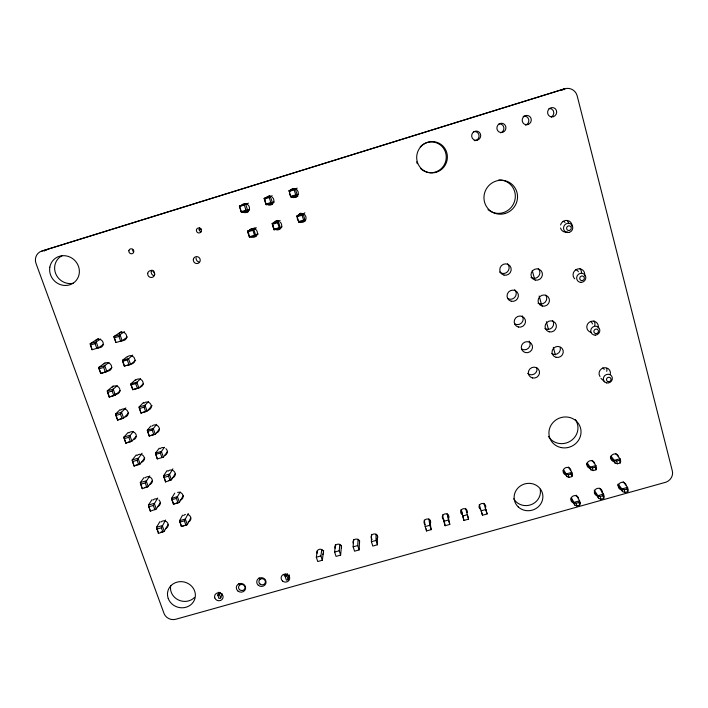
<?xml version="1.0" encoding="UTF-8"?>
<svg xmlns="http://www.w3.org/2000/svg" width="708" height="708" viewBox="0 0 708 708"><rect width="100%" height="100%" fill="white"/><g stroke="black" fill="none" stroke-linecap="round" stroke-linejoin="round"><path stroke-width="1.06" d="M371.496 534.381L371.408 541.7L372.797 546.063L377.399 544.771L376.019 540.408L376.019 534.151M353.584 539.434L353.142 546.841L354.549 551.187L359.142 549.904L359.558 540.301M359.142 549.904L357.744 545.549L358.044 539.222M335.424 544.558L334.627 552.054L336.043 556.391L340.628 555.099L341.504 545.39M340.628 555.099L339.221 550.762L339.822 544.355M175.478 473.519L171.433 479.794L165.522 481.953L165.575 481.493M258.314 233.923L255.747 235.481L249.552 237.384L247.526 231.1L255.092 227.728M168.115 524.557L164.291 531.221L158.433 533.478L158.504 532.876M317.299 550.7L316.317 557.205L317.75 561.533L322.317 560.249L323.644 550.426M322.317 560.249L320.892 555.922L321.804 549.435M160.282 502.689L156.291 508.972L150.388 511.194L148.45 505.016L151.99 499.689M285.554 574.126L285.085 576.25L286.421 580.206L288.2 579.702L289.236 574.808M288.2 579.702L286.864 575.754L287.324 573.622M282.085 226.764L280.386 227.932L274.173 229.834L272.164 223.533L278.872 220.427M152.37 480.626L148.229 486.529L142.264 488.697L140.334 482.546L144.016 477.537M617.456 484.759L622.58 491.618L624.943 492.467L627.792 491.671L628.261 490.025L627.562 487.361L623.129 481.635M627.792 491.671L627.084 488.998L627.562 487.361L621.872 488.945L618.173 484.024M610.367 457.173L615.013 463.032L617.358 463.775L620.226 462.97L620.721 461.421L620.013 458.722L615.836 453.642M620.226 462.97L619.509 460.262L620.013 458.722L614.305 460.333L610.907 456.076M594.552 492.219L598.596 498.326L600.853 499.211L603.694 498.414L604.251 496.742L603.535 494.087L599.543 488.255M603.694 498.414L602.977 495.742L603.535 494.087L597.871 495.671L594.207 490.148M144.786 457.996L140.113 463.979L134.113 466.094L132.184 459.952L136.325 454.89M218.878 592.18L217.798 595.136L218.976 598.472L220.737 597.977L222.188 593.906M220.737 597.977L219.56 594.64L220.276 592.676M586.728 463.855L590.897 469.829L593.145 470.608L596.003 469.802L596.587 468.227L595.87 465.537L592.109 460.35M596.003 469.802L595.278 467.103L595.87 465.537L590.171 467.147L587.127 462.802M571.082 498.804L574.684 505.016L576.852 505.928L579.684 505.131L580.321 503.441L579.595 500.795L576.232 495.193M579.684 505.131L578.958 502.468L579.595 500.795L573.958 502.37L571.232 497.68M162.964 532.177L161.389 527.805L165.592 520.008M563.17 470.519L566.869 476.617L569.02 477.413L571.869 476.608L572.542 475.015L571.807 472.333L568.462 467.032M571.869 476.608L571.126 473.918L571.807 472.333L566.135 473.935L563.435 469.501M170.115 480.617L168.531 476.157L172.911 468.802M154.937 509.875L153.353 505.468L157.716 498.034M146.839 487.378L145.237 482.918L149.769 475.865M138.697 464.758L137.078 460.262L142.096 453.2M152.087 405.675L147.087 411.109L141.034 413.118L139.078 407.003L143.52 402.418M136.06 436.367L131.892 441.119L125.847 443.199L123.927 437.066L128.228 432.376M130.449 441.845L128.821 437.305L133.316 431.446M145.68 411.746L144.051 407.153L145.007 405.25L148.618 401.454M190.735 518.07L187.319 524.619L181.381 526.513L179.522 520.69L182.567 515.123M179.823 522.132L184.372 520.822L188.293 513.486M128.644 412.95L123.599 418.056L117.501 420.083L115.847 415.507L120.475 414.136L121.502 412.215L125.865 407.923M120.227 390.692L115.333 395.064L109.182 397.038L107.519 392.418L112.165 391.028L113.209 389.161L117.324 385.612M183.284 495.618L179.416 502.308L173.425 504.158L171.849 499.733L176.425 498.414L180.204 491.954M181.381 526.513L187.319 524.619L185.337 519.017L179.522 520.69L181.513 526.283M111.961 367.629L106.881 371.576L100.686 373.497L99.005 368.833L103.669 367.434L104.749 365.62L109.014 362.416M121.289 331.627L113.988 336.486L115.926 342.548L114.245 337.831L118.953 336.415L119.988 334.672L124.449 331.663M159.893 521.646L156.486 527.292L158.433 533.478M174.752 493.104L171.566 498.344L171.849 499.733M98.35 338.504L90.217 343.663L92.111 349.734L90.412 345.035L95.093 343.619L96.2 341.858L100.624 339.017M159.238 448.182L155.486 453.138L157.326 458.917L155.725 454.412L160.335 453.067L164.415 447.306M159.397 429.172L155.282 434.243L149.158 435.942L147.538 431.393L152.167 430.03L156.689 424.296M167.15 470.484L163.548 475.794L165.522 481.953M272.757 224.197L277.633 222.701L280.129 220.56M117.501 420.083L123.599 418.056L121.502 412.215L115.59 413.968L115.847 415.507M167.637 451.315L163.415 457.173L157.326 458.917M248.039 231.79L252.898 230.295L256.34 227.764M143.37 383.789L138.91 388.037L132.679 389.63L131.024 384.993L135.688 383.603L140.565 378.674M135.653 360.275L130.555 364.478L124.272 366.009L122.608 361.337L127.29 359.93L132.732 355.106M150.875 426.012L147.317 430.172L147.538 431.393M301.732 213.4L296.891 215.94L297.165 216.701L302.059 215.205L304.874 212.789M173.425 504.158L179.416 502.308L177.407 496.653L171.566 498.344L173.584 503.99M292.112 189.656L288.997 190.682L289.245 191.381L294.156 189.859L297.201 188.107M268.164 197.063L264.155 198.355L264.341 199.072L269.235 197.559L272.297 195.815M120.059 409.649L115.59 413.968L117.696 419.809M109.182 397.038L115.333 395.064L113.209 389.161L107.28 390.931L107.519 392.418M249.517 209.745L241.463 212.356L239.525 206.745L248.437 203.187M135.467 379.727L130.856 383.895L131.024 384.993M113.165 385.922L107.28 390.931L109.404 396.825M127.254 356.558L122.457 360.301L122.608 361.337M300.245 221.197L298.873 222.268L296.891 215.94L303.139 214.02L305.113 220.356L298.873 222.268L298.714 221.666L303.608 220.161L305.113 220.356M104.89 362.894L98.784 367.408L99.005 368.833M127.422 336.973L122.13 340.698L115.926 342.548M103.625 344.353L98.359 347.867L92.111 349.734M100.686 373.497L106.881 371.576L104.749 365.62L98.784 367.408L100.934 373.355M294.041 195.815L290.988 197.072L288.997 190.682L295.263 188.744L297.254 195.134L290.988 197.072L290.811 196.382L295.714 194.868L297.254 195.134M274.279 202.072L266.181 204.727L265.925 204.063L270.819 202.55L272.43 202.798L270.412 196.426M561.568 90.022L564.515 88.819A10.806 10.284 -62.3 0 1 577.206 95.952L672.326 470.926A9.832 9.142 -24.3 0 1 666.095 482.148L175.796 619.252A9.328 8.602 16.3 0 1 164.026 613.455L36.028 263.473A10.266 9.638 46.5 0 1 41.852 251.03L564.568 88.854L41.869 251.075M244.304 204.444L239.419 206.01L239.525 206.745M199.054 229.923L201.514 229.1M271.182 196.134L264.155 198.355L266.181 204.727L273.12 202.276M241.127 211.719L246.003 210.214L247.685 210.435L245.641 204.081L239.419 206.01L241.463 212.356L248.269 209.94M295.05 195.505L298.068 194.576M249.632 236.711L254.491 235.224L255.747 235.481L253.721 229.197L247.526 231.1L249.552 237.384M274.323 229.144L279.2 227.649L280.386 227.932L278.386 221.622L272.164 223.533L274.173 229.834M124.272 366.009L130.555 364.478L128.44 358.505L122.457 360.301L124.581 366.266M132.679 389.63L138.91 388.037L136.812 382.125L130.856 383.895L132.962 389.807M141.034 413.118L139.405 408.534L144.051 407.153M141.157 412.861L147.087 411.109L145.007 405.25L139.078 407.003L139.405 408.534M125.847 443.199L124.21 438.659L128.821 437.305M149.158 435.942L155.282 434.243L153.229 428.437L147.317 430.172L149.388 435.978M126.015 442.854L131.892 441.119L129.812 435.332L123.927 437.066L124.21 438.659M134.113 466.094L132.484 461.607L137.078 460.262M134.254 465.687L140.113 463.979L138.051 458.235L132.184 459.952L132.484 461.607M142.264 488.697L140.662 484.254L145.237 482.918M163.937 477.484L168.531 476.157M144.335 487.662L148.229 486.529L146.175 480.847L140.334 482.546L140.662 484.254M168.504 480.644L171.433 479.794L169.407 474.095L163.548 475.794L165.238 480.546M150.388 511.194L148.795 506.778L153.353 505.468M156.849 529.106L161.389 527.805M160.433 532.327L164.291 531.221L162.282 525.637L156.486 527.292L158.167 531.947M566.869 476.617L566.135 473.935L568.285 474.723L571.126 473.918M590.897 469.829L590.171 467.147L592.419 467.908L595.278 467.103M615.013 463.032L614.305 460.333L616.641 461.067L619.509 460.262M316.317 557.205L320.892 555.922M334.627 552.054L339.221 550.762M353.142 546.841L357.744 545.549M371.408 541.7L376.019 540.408M429.65 519.495L431.172 529.655L426.526 530.956L425.181 526.566L429.836 525.265L428.862 518.734M447.748 514.397L449.784 524.424L445.128 525.734L443.792 521.336L448.456 520.017L447.155 513.583M462.607 516.035L467.28 514.725L468.59 519.141L463.926 520.451L461.05 509.663M485.856 509.495L481.166 510.813L482.467 515.238L487.148 513.92L483.874 503.229M217.798 595.136L219.56 594.64M285.085 576.25L286.864 575.754M574.684 505.016L573.958 502.37L576.126 503.264L578.958 502.468M598.596 498.326L597.871 495.671L600.136 496.538L602.977 495.742M622.58 491.618L621.872 488.945L624.235 489.794L627.084 488.998M600.942 378.311L604.614 381.833M571.453 473.28L572.542 475.015M579.268 501.671L580.321 503.441M46.985 249.659L47.002 249.712A10.107 9.496 46.7 0 0 45.259 250.402M156.291 508.972L154.264 503.344L148.45 505.016L148.795 506.778M95.093 343.619L96.792 348.327L98.359 347.867L96.2 341.858L90.217 343.663L90.412 345.035M103.669 367.434L105.35 372.098M112.165 391.028L113.829 395.648M120.475 414.136L122.13 418.711M118.953 336.415L120.626 341.132L122.13 340.698L119.988 334.672L113.988 336.486L114.245 337.831M127.29 359.93L128.953 364.611M135.688 383.603L137.334 388.241M152.167 430.03L153.778 434.579M160.335 453.067L161.937 457.572L163.415 457.173L161.371 451.412L155.486 453.138L155.725 454.412M176.425 498.414L177.991 502.839M184.372 520.822L185.93 525.212M153.565 270.58L154.848 274.323M252.898 230.295L254.491 235.224M244.402 205.24L246.003 210.214M277.633 222.701L279.2 227.649M269.235 197.559L270.819 202.55M485.307 508.07L487.148 513.92M294.156 189.859L295.714 194.868M302.059 215.205L303.608 220.161M429.836 525.265L431.172 529.655M479.272 504.521L482.467 515.238M448.456 520.017L449.784 524.424M568.285 474.723L569.02 477.413M576.126 503.264L576.852 505.928M546.372 321.742L548.399 329.22M553.311 347.363L555.337 354.841M532.274 270.553L534.575 279.032M539.169 295.988L541.744 305.52M592.419 467.908L593.145 470.608M600.136 496.538L600.853 499.211M616.641 461.067L617.358 463.775M624.235 489.794L624.943 492.467M465.634 508.371L468.59 519.141M461.492 510.53L463.926 520.451M443.978 519.699L445.128 525.734M442.58 514.866L443.792 521.336M426.251 528.92L426.526 530.956M424.304 520.017L425.181 526.566M377.373 535.283L377.399 544.771M44.215 251.075A10.107 9.496 46.7 0 1 44.728 250.721M561.506 89.987A10.629 10.116 -62.4 0 1 562.825 89.668M563.488 89.58A10.629 10.116 -62.4 0 1 564.834 89.535M194.585 597.41A13.841 12.832 16.4 0 1 178.177 599.853A13.841 12.832 16.4 0 1 170.716 585.525M73.296 283.244A15.098 14.231 45.8 0 1 55.711 273.686A15.098 14.231 45.8 0 1 62.224 255.641M540.195 489.228A14.231 13.461 -14.7 0 1 530.956 504.724A14.231 13.461 -14.7 0 1 513.734 498.768M420.242 146.813A15.443 15.08 -72.6 0 1 441.606 146.052A15.443 15.08 -72.6 0 1 442.058 167.831A15.443 15.08 -72.6 0 1 420.694 168.593M417.304 163.69A15.443 15.08 -72.6 0 1 416.649 161.84M239.844 584.79A4.62 4.31 12.6 0 1 238.853 583.578M259.96 579.135A4.62 4.319 11.2 0 1 258.978 577.923M305.475 220.613A4.425 4.354 64.7 0 1 301.865 221.383M298.767 215.365A4.425 4.354 64.7 0 1 300.794 213.152M280.156 228.657A4.416 4.337 58.7 0 1 277.908 228.728M275.598 221.445A4.416 4.337 58.7 0 1 276.793 220.524M256.269 235.976A4.416 4.31 54.7 0 1 254.03 236.047M248.455 211.692A4.452 4.337 59.2 0 1 244.791 211.161M243.844 204.444A4.452 4.337 59.2 0 1 245.039 203.515M272.438 204.293A4.46 4.354 63.5 0 1 268.766 203.762M267.845 197.019A4.46 4.354 63.5 0 1 269.748 195.806M297.864 196.169A4.46 4.372 69 0 1 292.829 196.337M291.935 189.567A4.46 4.372 69 0 1 293.147 188.638M507.459 263.801A5.699 5.549 -41.7 0 1 507.503 271.739A5.699 5.549 -41.7 0 1 499.538 271.987M514.583 289.661A5.664 5.505 -36.6 0 1 514.928 297.148A5.664 5.505 -36.6 0 1 507.424 298.351M522.221 315.874A5.629 5.452 -32.3 0 1 514.468 323.768M529.168 341.123A5.593 5.407 -28.8 0 1 521.442 348.938M536.885 367.894A5.567 5.354 -26 0 1 527.637 373.373M538.239 268.713A5.708 5.531 -40.9 0 1 538.558 276.27A5.708 5.531 -40.9 0 1 531 277.483M545.788 295.147A5.673 5.478 -36.8 0 1 537.965 303.113M552.656 320.609A5.637 5.434 -33.2 0 1 544.85 328.494M560.258 347.522A5.611 5.39 -30.1 0 1 551.674 353.628M575.374 419.57A15.939 15.151 -22.1 0 1 570.436 441.111A15.939 15.151 -22.1 0 1 548.417 436.438M498.697 179.974A16.859 16.381 -56.2 0 1 514.309 202.054A16.859 16.381 -56.2 0 1 487.98 209.595M133.502 251.712A2.513 2.407 48.2 0 1 132.688 249.349M201.152 231.826A2.522 2.434 52.5 0 1 199.789 227.693M153.946 275.66A3.496 3.354 45.4 0 1 151.99 269.987M198.859 261.925A3.496 3.381 47.6 0 1 196.16 257.783M606.756 368.479A5.708 5.425 -30 0 1 606.712 371.319M593.959 320.919A5.77 5.514 -34.6 0 1 594.747 325.565M473.404 131.759A4.584 4.434 -67.8 0 1 479.042 135.573A4.584 4.434 -67.8 0 1 474.263 140.671M499.007 123.909A4.602 4.434 -65.6 0 1 503.822 127.502A4.602 4.434 -65.6 0 1 500.609 132.83M523.177 116.36A4.629 4.443 -63.8 0 1 528.664 119.422A4.629 4.443 -63.8 0 1 525.504 125.148M548.966 108.457A4.646 4.443 -62.4 0 1 551.222 117.139M579.87 268.704A5.841 5.611 -41.1 0 1 581.48 273.191M567.409 221.064A5.912 5.691 -48 0 1 568.887 223.631M285.82 575.958A4.257 3.982 9.4 0 1 283.873 574.976M123.873 332.486A4.398 4.177 38.2 0 1 126.528 337.743A4.398 4.177 38.2 0 1 121.59 340.557M119.086 333.486A4.398 4.177 38.2 0 1 123.148 332.256M132.175 355.982A4.363 4.151 35.5 0 1 130.635 364.08M127.413 356.974A4.363 4.151 35.5 0 1 131.458 355.752M135.662 380.24A4.337 4.115 32.8 0 1 142.432 380.913A4.337 4.115 32.8 0 1 140.326 387.117M143.839 403.303A4.31 4.089 30.2 0 1 150.583 403.967A4.31 4.089 30.2 0 1 148.468 410.118M151.937 426.154A4.283 4.062 27.7 0 1 158.654 426.818A4.283 4.062 27.7 0 1 156.539 432.907M165.92 448.633A4.257 4.027 25.4 0 1 164.539 455.492M159.973 448.801A4.257 4.027 25.4 0 1 163.955 447.633M167.929 471.245A4.239 4 23.2 0 1 174.575 471.9A4.239 4 23.2 0 1 172.469 477.882M177.611 492.405A4.213 3.965 21.2 0 1 182.921 495.096A4.213 3.965 21.2 0 1 180.328 500.069M187.576 514.406A4.186 3.929 19.4 0 1 188.107 522.053M183.629 515.539A4.186 3.929 19.4 0 1 185.416 514.459M160.92 522.062A4.186 3.921 20.6 0 1 167.504 522.708A4.186 3.921 20.6 0 1 165.424 528.557M158.902 499.919A4.213 3.947 22.4 0 1 157.548 506.636M153.017 500.078A4.213 3.947 22.4 0 1 156.955 498.936M145.043 477.9A4.23 3.982 24.3 0 1 151.68 478.555A4.23 3.982 24.3 0 1 149.6 484.52M136.998 455.527A4.257 4.009 26.3 0 1 143.662 456.182A4.257 4.009 26.3 0 1 141.591 462.2M128.874 432.951A4.283 4.036 28.5 0 1 135.573 433.606A4.283 4.036 28.5 0 1 133.502 439.686M120.679 410.171A4.31 4.071 30.8 0 1 127.413 410.835A4.31 4.071 30.8 0 1 125.343 416.968M112.413 387.179A4.337 4.098 33.2 0 1 117.82 386.55A4.337 4.098 33.2 0 1 119.67 391.692A4.337 4.098 33.2 0 1 114.908 394.099M108.828 363A4.363 4.124 35.6 0 1 111.483 368.187A4.363 4.124 35.6 0 1 106.589 370.965M104.076 363.983A4.363 4.124 35.6 0 1 108.112 362.77M100.43 339.575A4.398 4.16 38.1 0 1 103.103 344.814A4.398 4.16 38.1 0 1 98.191 347.619M95.66 340.575A4.398 4.16 38.1 0 1 99.704 339.344M372.16 539.346A3.319 3.133 1.6 0 1 372.019 534.912A3.319 3.133 1.6 0 1 376.709 534.788A3.319 3.133 1.6 0 1 376.851 539.222M353.15 543.063A3.31 3.133 3.4 0 1 356.204 539.045A3.31 3.133 3.4 0 1 359.54 542.894M335.096 548.151A3.31 3.124 5.1 0 1 338.132 544.133A3.31 3.124 5.1 0 1 341.477 547.983M317.087 553.222A3.301 3.115 6.8 0 1 318.715 549.55A3.301 3.115 6.8 0 1 322.857 550.479A3.301 3.115 6.8 0 1 322.662 554.479M480.051 508.964A3.354 3.177 -10.1 0 1 479.643 504.901A3.354 3.177 -10.1 0 1 483.785 503.733A3.354 3.177 -10.1 0 1 485.635 507.397M461.66 514.15A3.345 3.168 -8.1 0 1 461.235 510.087A3.345 3.168 -8.1 0 1 465.368 508.928A3.345 3.168 -8.1 0 1 467.236 512.574M443.323 519.309A3.336 3.168 -6.1 0 1 442.872 515.265A3.336 3.168 -6.1 0 1 447.005 514.105A3.336 3.168 -6.1 0 1 448.872 517.743M425.03 524.46A3.328 3.159 -4.1 0 1 424.57 520.424A3.328 3.159 -4.1 0 1 428.685 519.265A3.328 3.159 -4.1 0 1 430.57 522.902M280.262 222.179A4.487 4.398 58.3 0 1 280.819 228.188A4.487 4.398 58.3 0 1 274.934 229.162M274.323 228.684A4.487 4.398 58.3 0 1 272.872 225.179M274.014 222.383A4.487 4.398 58.3 0 1 278.226 221.082M249.729 229.834A4.487 4.381 54.3 0 1 255.774 229.463A4.487 4.381 54.3 0 1 256.623 235.525A4.487 4.381 54.3 0 1 250.685 236.596M248.827 234.171A4.487 4.381 54.3 0 1 248.605 232.631M241.755 205.108A4.522 4.407 58.9 0 1 248.021 204.895A4.522 4.407 58.9 0 1 248.375 211.249A4.522 4.407 58.9 0 1 242.109 211.453M273.554 202.417A4.531 4.425 63.1 0 1 267.066 204.417M266.456 203.939A4.531 4.425 63.1 0 1 265.084 199.629M266.137 197.567A4.531 4.425 63.1 0 1 270.368 196.266M272.421 197.364A4.531 4.425 63.1 0 1 273.784 201.683M600.021 376.594A5.797 5.505 -29.8 0 1 603.835 367.788A5.797 5.505 -29.8 0 1 610.252 374.532M591.012 332.309A5.859 5.593 -34.4 0 1 587.012 325.476A5.859 5.593 -34.4 0 1 594.136 321.255A5.859 5.593 -34.4 0 1 598.127 328.087M574.728 278.819A5.929 5.691 -40.9 0 1 574.144 271.421A5.929 5.691 -40.9 0 1 581.41 269.261A5.929 5.691 -40.9 0 1 584.507 275.925M560.568 224.967A6.009 5.779 -47.8 0 1 567.303 220.462A6.009 5.779 -47.8 0 1 572.091 226.649M567.719 231.959A6.009 5.779 -47.8 0 1 560.541 228.02M566.019 474.882A3.982 3.761 -19.2 0 1 563.134 470.97A3.982 3.761 -19.2 0 1 566.763 467.43A3.982 3.761 -19.2 0 1 570.905 470.112M613.65 461.439A4.018 3.77 -23.1 0 1 610.783 457.501A4.018 3.77 -23.1 0 1 614.464 453.943A4.018 3.77 -23.1 0 1 618.606 456.642M573.754 502.999A3.965 3.717 -17.9 0 1 570.887 499.131A3.965 3.717 -17.9 0 1 574.507 495.635A3.965 3.717 -17.9 0 1 578.622 498.29M621.146 489.724A3.991 3.735 -21.5 0 1 618.296 485.838A3.991 3.735 -21.5 0 1 621.96 482.316A3.991 3.735 -21.5 0 1 626.076 484.989M589.791 468.165A4 3.77 -21.2 0 1 586.914 464.253A4 3.77 -21.2 0 1 590.569 460.704A4 3.77 -21.2 0 1 594.711 463.386M597.225 495.671A3.974 3.726 -19.8 0 1 594.49 491.148A3.974 3.726 -19.8 0 1 599.366 488.361A3.974 3.726 -19.8 0 1 602.092 492.892M575.701 269.721A4.531 4.345 -40.9 0 1 578.383 271.704M563.002 221.347A4.584 4.416 -48 0 1 565.011 222.445M602.65 367.93A4.425 4.204 -29.8 0 1 604.234 369.443M590.445 321.37A4.469 4.275 -34.5 0 1 592.463 323.945M168.212 598.41A14.045 13.001 16.4 0 0 191.939 603.738A14.045 13.001 16.4 0 0 184.151 582.003A14.045 13.001 16.4 0 0 168.212 598.41M49.834 267.155A15.337 14.443 45.6 0 0 69.632 284.846A15.337 14.443 45.6 0 0 74.03 259.721A15.337 14.443 45.6 0 0 49.834 267.155M518.3 506.963A14.443 13.647 -14.6 0 0 542.399 500.246A14.443 13.647 -14.6 0 0 524.814 483.9A14.443 13.647 -14.6 0 0 518.3 506.963M436.261 172.239A15.691 15.319 -72.4 0 0 442.704 145.83A15.691 15.319 -72.4 0 0 417.136 153.663A15.691 15.319 -72.4 0 0 436.261 172.239M237.853 590.959A4.682 4.363 12.6 0 0 245.534 588.808A4.682 4.363 12.6 0 0 239.508 583.587A4.682 4.363 12.6 0 0 237.853 590.959M258.261 585.233A4.691 4.381 11.2 0 0 265.969 583.073A4.691 4.381 11.2 0 0 259.951 577.834A4.691 4.381 11.2 0 0 258.261 585.233M297.325 216.931A4.496 4.416 64.2 0 0 302.989 222.241A4.496 4.416 64.2 0 0 304.652 214.692A4.496 4.416 64.2 0 0 297.325 216.931M289.545 192.063A4.531 4.443 68.6 0 0 295.245 197.426A4.531 4.443 68.6 0 0 296.9 189.797A4.531 4.443 68.6 0 0 289.545 192.063M504.025 275.102A5.788 5.637 -41.4 0 0 511.008 267.907A5.788 5.637 -41.4 0 0 501.432 265.642A5.788 5.637 -41.4 0 0 504.025 275.102M511.256 301.245A5.753 5.584 -36.3 0 0 518.221 294.13A5.753 5.584 -36.3 0 0 508.689 291.882A5.753 5.584 -36.3 0 0 511.256 301.245M518.389 327.034A5.717 5.54 -32 0 0 525.327 319.998A5.717 5.54 -32 0 0 515.84 317.768A5.717 5.54 -32 0 0 518.389 327.034M525.451 352.575A5.682 5.487 -28.6 0 0 532.363 345.601A5.682 5.487 -28.6 0 0 522.929 343.398A5.682 5.487 -28.6 0 0 525.451 352.575M532.469 377.948A5.655 5.434 -25.8 0 0 539.354 371.054A5.655 5.434 -25.8 0 0 529.973 368.859A5.655 5.434 -25.8 0 0 532.469 377.948M535.221 280.067A5.806 5.611 -40.6 0 0 542.248 272.89A5.806 5.611 -40.6 0 0 532.682 270.624A5.806 5.611 -40.6 0 0 535.221 280.067M542.266 306.077A5.761 5.567 -36.5 0 0 549.266 298.971A5.761 5.567 -36.5 0 0 539.753 296.732A5.761 5.567 -36.5 0 0 542.266 306.077M549.24 331.831A5.726 5.514 -32.9 0 0 556.214 324.804A5.726 5.514 -32.9 0 0 546.753 322.582A5.726 5.514 -32.9 0 0 549.24 331.831M556.143 357.336A5.699 5.469 -29.9 0 0 563.099 350.371A5.699 5.469 -29.9 0 0 553.683 348.168A5.699 5.469 -29.9 0 0 556.143 357.336M560.656 447.483A16.178 15.364 -22 0 0 580.533 428.039A16.178 15.364 -22 0 0 553.727 421.773A16.178 15.364 -22 0 0 560.656 447.483M505.158 213.48A17.125 16.638 -56 0 0 512.583 184.868A17.125 16.638 -56 0 0 484.511 193.328A17.125 16.638 -56 0 0 505.158 213.48M128.883 250.712A2.558 2.443 48 0 0 132.166 253.676A2.558 2.443 48 0 0 132.954 249.455A2.558 2.443 48 0 0 128.883 250.712M196.443 229.879A2.558 2.478 52.2 0 0 199.7 232.879A2.558 2.478 52.2 0 0 200.559 228.613A2.558 2.478 52.2 0 0 196.443 229.879M147.724 273.244A3.549 3.398 45.2 0 0 152.282 277.368A3.549 3.398 45.2 0 0 153.406 271.509A3.549 3.398 45.2 0 0 147.724 273.244M193.355 259.278A3.549 3.434 47.3 0 0 197.895 263.42A3.549 3.434 47.3 0 0 199.072 257.526A3.549 3.434 47.3 0 0 193.355 259.278M477.404 140.14A4.655 4.505 -67.7 0 0 479.36 132.316A4.655 4.505 -67.7 0 0 471.802 134.653A4.655 4.505 -67.7 0 0 477.404 140.14M502.609 132.361A4.682 4.505 -65.4 0 0 504.609 124.511A4.682 4.505 -65.4 0 0 497.025 126.856A4.682 4.505 -65.4 0 0 502.609 132.361M527.911 124.555A4.699 4.513 -63.7 0 0 529.947 116.678A4.699 4.513 -63.7 0 0 522.336 119.032A4.699 4.513 -63.7 0 0 527.911 124.555M553.302 116.714A4.726 4.513 -62.2 0 0 555.382 108.82A4.726 4.513 -62.2 0 0 547.744 111.174A4.726 4.513 -62.2 0 0 553.302 116.714M214.772 597.888A4.301 3.991 13.9 0 0 222.038 599.517A4.301 3.991 13.9 0 0 219.692 592.853A4.301 3.991 13.9 0 0 214.772 597.888M282.519 581.011A4.319 4.036 9.3 0 0 289.625 579.029A4.319 4.036 9.3 0 0 284.103 574.197A4.319 4.036 9.3 0 0 282.519 581.011M239.605 589.702A3.266 3.044 12.5 0 0 244.968 588.198A3.266 3.044 12.5 0 0 240.764 584.551A3.266 3.044 12.5 0 0 239.605 589.702M259.96 583.985A3.275 3.053 11.1 0 0 265.341 582.48A3.275 3.053 11.1 0 0 261.137 578.825A3.275 3.053 11.1 0 0 259.96 583.985M569.32 232.374A4.744 4.558 -47.5 0 0 571.471 224.507A4.744 4.558 -47.5 0 0 563.674 226.843A4.744 4.558 -47.5 0 0 569.32 232.374M581.171 282.386A4.682 4.496 -40.5 0 0 585.233 275.412A4.682 4.496 -40.5 0 0 577.259 275.651A4.682 4.496 -40.5 0 0 581.171 282.386M582.011 280.58A2.354 2.257 -40.4 0 0 584.056 277.076A2.354 2.257 -40.4 0 0 580.047 277.2A2.354 2.257 -40.4 0 0 582.011 280.58M569.515 230.419A2.381 2.292 -47.4 0 0 570.595 226.472A2.381 2.292 -47.4 0 0 566.683 227.64A2.381 2.292 -47.4 0 0 569.515 230.419M595.233 335.132A4.629 4.416 -34.1 0 0 599.269 328.3A4.629 4.416 -34.1 0 0 591.375 328.53A4.629 4.416 -34.1 0 0 595.233 335.132M606.614 382.913A4.575 4.337 -29.4 0 0 612.234 377.373A4.575 4.337 -29.4 0 0 604.712 375.621A4.575 4.337 -29.4 0 0 606.614 382.913M608.137 381.639A2.292 2.177 -29.4 0 0 610.96 378.851A2.292 2.177 -29.4 0 0 607.181 377.975A2.292 2.177 -29.4 0 0 608.137 381.639M596.127 333.574A2.319 2.212 -34 0 0 598.154 330.14A2.319 2.212 -34 0 0 594.198 330.255A2.319 2.212 -34 0 0 596.127 333.574"/></g></svg>
